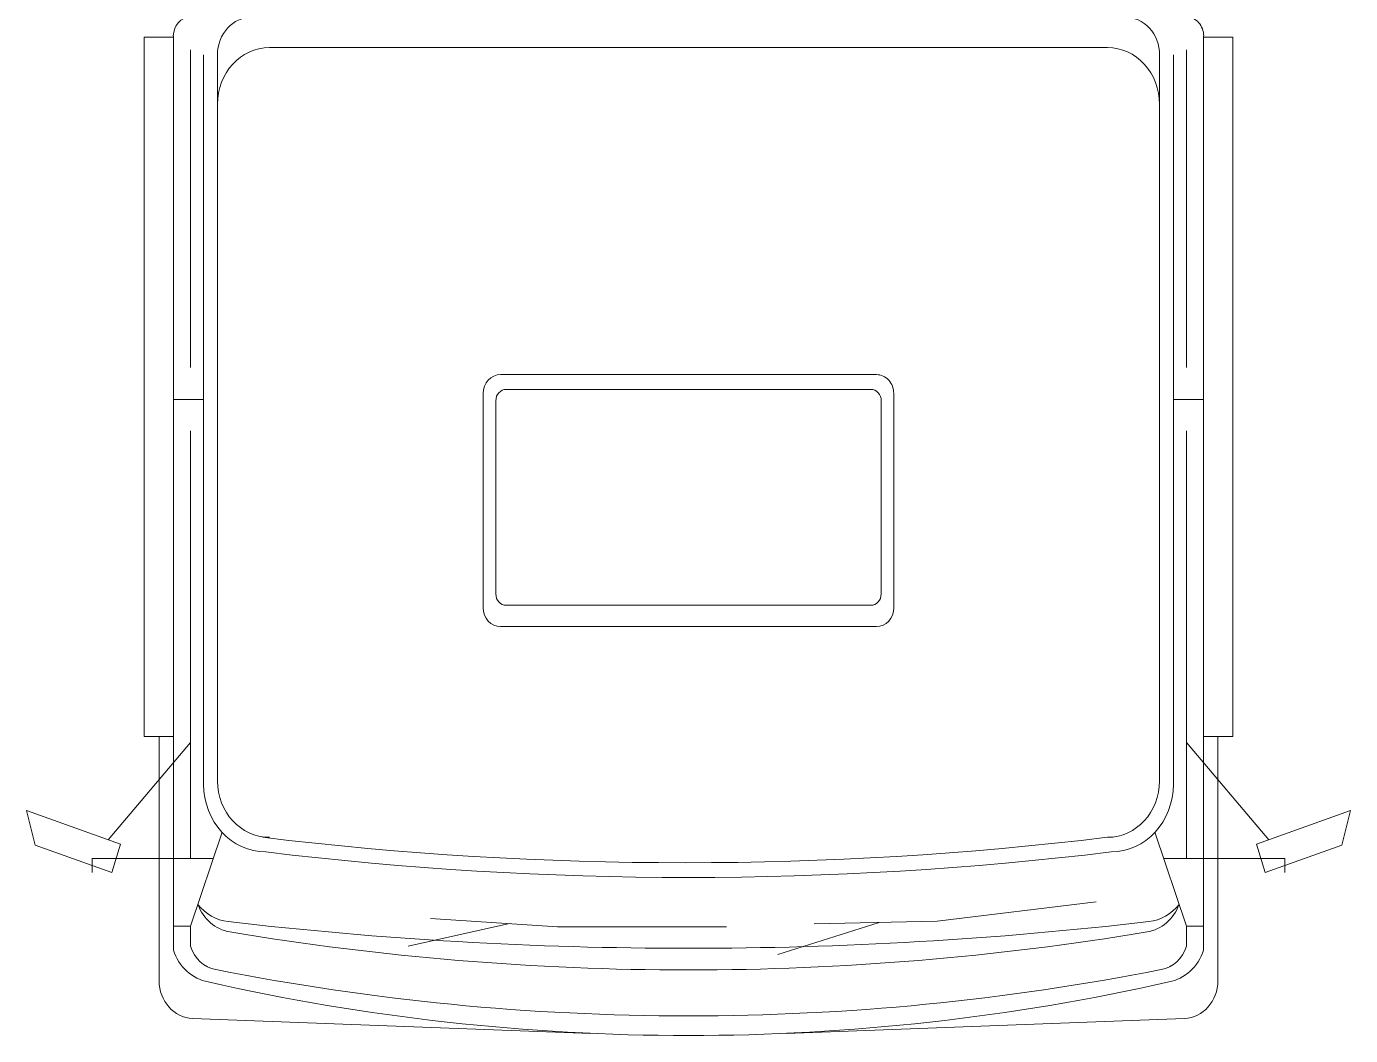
# Model space of a CAD drawing. Header units: millimetres. Extents: x -284281 to 1648660, y -821378 to -151356.
# Drawn here: x -221444 to -218404, y -203691 to -201374 of the extents above; entities that cross this region are included whole.
import ezdxf

# ---------------------------------------------------------------- set-up
doc = ezdxf.new("R2010")
doc.units = ezdxf.units.MM
doc.header["$MEASUREMENT"] = 0
doc.layers.add('Cars', color=7, linetype='Continuous')

# ---------------------------------------------------------------- blocks, each defined once
blk = doc.blocks.new('Truck Elev 02 16')
at = {"layer": 'Cars', "color": 25, "linetype": 'Continuous', "lineweight": 5, "true_color": 0x9a6861}
for p, q in [((-439.2, 1304.4), (-517, 1520.4)), ((-437.6, 1500.6), (-517, 1520.4)), ((-374.1, 1324.2), (-437.6, 1500.6)), ((-406.6, 1091.4), (-406.6, 1369.2)), ((-406.6, 1369.2), (-374.1, 1369.2)), ((-673.3, 1143.4), (-449.5, 1332.9)), ((-439.2, 1304.4), (-374.1, 1324.2)), ((-2293.2, 1183.1), (-2293.2, 1250.1)), ((-686.9, 1250.1), (-2293.2, 1250.1)), ((-686.9, 1183.1), (-686.9, 1250.1)), ((-125.9, 1215.7), (-686.9, 1215.7)), ((-2296, 1183.1), (-196.2, 1183.1)), ((-1460.8, 1183.1), (-1460.8, 1113.6)), ((-251, 1143.4), (-251, 1183.1)), ((-1534.5, 1143.4), (-2264, 1143.4)), ((-406.6, 1143.4), (-1388.8, 1143.4)), ((-466.8, 1071.3), (-251, 1143.4)), ((-251, 1143.4), (-205.3, 1143.4)), ((-5, 224), (-39.3, 1138.9)), ((-577.5, 1113.6), (-2252.7, 1113.6)), ((-2252.7, 1081.8), (-585.2, 1081.8)), ((-2269, -962.5), (-2269, 962.5)), ((-262.6, 571), (-307.2, 936.3)), ((-256.2, 288.3), (-262.6, 571)), ((-982.5, 471.3), (-1474.7, 471.3)), ((-1518, -431.6), (-1518, 431.6)), ((-1014.2, 442.5), (-1458, 442.5)), ((-939.2, 431.6), (-939.2, -431.6)), ((-259.6, 438.1), (-186.2, 205.4)), ((-1484, -418.7), (-1484, 418.7)), ((-988.2, 418.7), (-988.2, -418.7)), ((-249.9, -300.8), (-249.9, 86.9)), ((-5, -224), (-39.3, -1138.9)), ((-269, -592.3), (-249.9, -300.8)), ((-257.1, -411.3), (-205.3, -644)), ((-1014.2, -442.5), (-1458, -442.5)), ((-982.5, -471.3), (-1474.7, -471.3)), ((-2252.7, -1081.8), (-585.2, -1081.8)), ((-466.8, -1071.3), (-251, -1143.4)), ((-406.6, -1091.4), (-406.6, -1369.2)), ((-577.5, -1113.6), (-2252.7, -1113.6)), ((-1460.8, -1183.1), (-1460.8, -1113.6)), ((-1534.5, -1143.4), (-2264, -1143.4)), ((-406.6, -1143.4), (-1388.8, -1143.4)), ((-673.3, -1143.4), (-449.5, -1332.9)), ((-251, -1143.4), (-251, -1183.1)), ((-251, -1143.4), (-205.3, -1143.4)), ((-2296, -1183.1), (-196.2, -1183.1)), ((-2293.2, -1183.1), (-2293.2, -1250.1)), ((-686.9, -1183.1), (-686.9, -1250.1)), ((-125.9, -1215.7), (-686.9, -1215.7)), ((-686.9, -1250.1), (-2293.2, -1250.1)), ((-439.2, -1304.4), (-517, -1520.4)), ((-439.2, -1304.4), (-374.1, -1324.2)), ((-374.1, -1324.2), (-437.6, -1500.6)), ((-406.6, -1369.2), (-374.1, -1369.2)), ((-437.6, -1500.6), (-517, -1520.4))]:
    blk.add_line(p, q, dxfattribs=at)
for centre, major_axis, start_param, end_param in [((-125.9, 1136.2), (86.6, 0), 0.034424, 1.570796), ((-2296, 1143.4), (43.3, 0), 1.570796, 3.141593), ((-234.8, 1085), (113.6, 0), 0.175438, 1.224046), ((-376.9, 1046), (115.9, 0), 0.106537, 0.859153), ((-338.9, 1039.5), (102.1, 0), 0.151985, 1.19291), ((-228.6, 1074.9), (78.1, 0), 0.151396, 1.26753), ((-577.5, 970.5), (155.9, 0), 0, 1.570796), ((-5930.8, 0), (5930.8, 0), 0, 0.203972), ((-2252.7, 1002.3), (86.6, 0), 1.570796, 3.141593), ((-2139.1, 962.5), (129.9, 0), 1.570796, 3.141593), ((-585.2, 962.5), (129.9, 0), 0, 1.570796), ((-6677.4, 0), (6632.3, 0), 0, 0.179233), ((-11028.2, 0), (10827.9, 0), 0, 0.106537), ((-7729.5, 0), (7578.9, 0), 0, 0.151985), ((-9964.1, -8), (9567.3, 0), 6.172496, 6.393874), ((-9930.4, 0), (9567.3, 0), 6.172496, 6.393874), ((-1474.7, 431.6), (43.3, 0), 1.570796, 3.141593), ((-982.5, 431.6), (43.3, 0), 0, 1.570796), ((-1458, 418.7), (26, 0), 1.570796, 3.141593), ((-1014.2, 418.7), (26, 0), 0, 1.570796), ((-11028.2, 0), (10827.9, 0), 6.176648, 6.283185), ((-5930.8, 0), (5930.8, 0), 6.079213, 6.283185), ((-7729.5, 0), (7578.9, 0), 6.1312, 6.283185), ((-6677.4, 0), (6632.3, 0), 6.103952, 6.283185), ((-1458, -418.7), (26, 0), 3.141593, 4.712389), ((-1014.2, -418.7), (26, 0), 4.712389, 6.283185), ((-1474.7, -431.6), (43.3, 0), 3.141593, 4.712389), ((-982.5, -431.6), (43.3, 0), 4.712389, 6.283185), ((-2139.1, -962.5), (129.9, 0), 3.141593, 4.712389), ((-585.2, -962.5), (129.9, 0), 4.712389, 6.283185), ((-577.5, -970.5), (155.9, 0), 4.712389, 6.283185), ((-2252.7, -1002.3), (86.6, 0), 3.141593, 4.712389), ((-338.9, -1039.5), (102.1, 0), 5.090275, 6.1312), ((-376.9, -1046), (115.9, 0), 5.424032, 6.176648), ((-228.6, -1074.9), (78.1, 0), 5.015656, 6.13179), ((-234.8, -1085), (113.6, 0), 5.059139, 6.107747), ((-2296, -1143.4), (43.3, 0), 3.141593, 4.712389), ((-125.9, -1136.2), (86.6, 0), 4.712389, 6.248762)]:
    blk.add_ellipse(centre, major_axis=major_axis, ratio=0.918295, start_param=start_param, end_param=end_param, dxfattribs=at)

msp = doc.modelspace()

# ---------------------------------------------------------------- block references
at = {"layer": 'Cars', "color": 7, "linetype": 'Continuous', "lineweight": 5, "zscale": 1000, "rotation": 269.9999999999999}
msp.add_blockref('Truck Elev 02 16', (-219924.08752, -203691.28003), dxfattribs=at)

doc.saveas('drawing.dxf')
